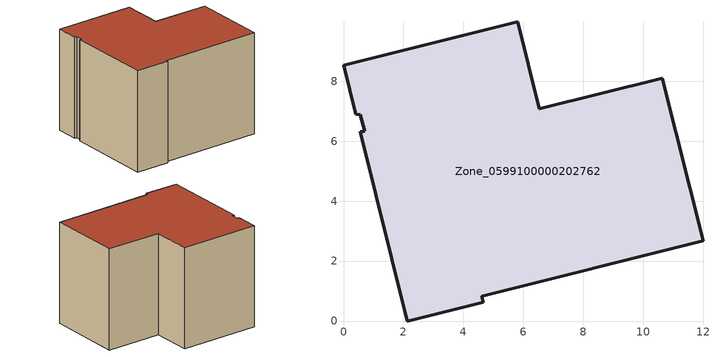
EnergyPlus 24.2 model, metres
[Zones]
Zone_0599100000202762
 floor ground (C_G): 0.41,6.89 0,8.53 5.82,9.98 6.54,7.09 10.64,8.11 12,2.68 4.61,0.82 4.66,0.63 2.13,0 0.55,6.31 0.71,6.33 0.56,6.88 z0
 wall outside (C_F): 4.61,0.82 12,2.68 10.64,8.11 6.54,7.09 5.82,9.98 0,8.53 0.41,6.89 0.56,6.88 0.71,6.33 0.55,6.31 2.13,0 4.66,0.63 4.61,0.82 z0:7.59
 roof outside (C_R): 0.56,6.88 0.71,6.33 0.55,6.31 2.13,0 4.66,0.63 4.61,0.82 12,2.68 10.64,8.11 6.54,7.09 5.82,9.98 0,8.53 0.41,6.89 z7.59
[BUILDING]
Pand.0599100000202762: North Axis=0; Terrain=City; Loads Convergence Tolerance Value=0.04; Temperature Convergence Tolerance Value=0.4; Solar Distribution=FullExterior; Maximum Number of Warmup Days=25; Minimum Number of Warmup Days=1
[Site:Location]
Rotterdam.The.Hague.AP_ZH_NLD Design_Conditions: Latitude=51.96; Longitude=4.45; Time Zone=1; Elevation=-4.5
[SITE:GROUNDTEMPERATURE:BUILDINGSURFACE]
18, 18, 18, 18, 18, 18, 18, 18, 18, 18, 18, 18
[MATERIAL] Thermal Absorptance=0.9; Solar Absorptance=0.7; Visible Absorptance=0.7
Name | Roughness | Thickness | Conductivity | Density | Specific Heat
G.TC.1975-1991 | MediumSmooth | 0.15 | 0.288461 | 540 | 1210
F.TC.1975-1991 | Rough | 0.3 | 0.230769 | 1920 | 840
R.TC.1975-1991 | MediumRough | 0.2 | 0.153846 | 1500 | 1000
[CONSTRUCTION]
C_G: G.TC.1975-1991
C_F: F.TC.1975-1991
C_R: R.TC.1975-1991
[ZONE]
Zone_0599100000202762: Type=1; Multiplier=1; Ceiling Height=Autocalculate; Volume=Autocalculate; Floor Area=autocalculate; Part of Total Floor Area=Yes
[ZONEINFILTRATION:DESIGNFLOWRATE]
Infil_Zone_0599100000202762: Zone or ZoneList or Space or SpaceList=Zone_0599100000202762; Schedule=AlwaysOn; Design Flow Rate Calculation Method=Flow/Area; Flow Rate per Floor Area=0.003; Constant Term Coefficient=1; Temperature Term Coefficient=0; Velocity Term Coefficient=0; Velocity Squared Term Coefficient=0
[HVACTEMPLATE:ZONE:IDEALLOADSAIRSYSTEM]
Zone_0599100000202762: Maximum Heating Supply Air Temperature=50; Minimum Cooling Supply Air Temperature=13; Maximum Heating Supply Air Humidity Ratio=0.0156; Minimum Cooling Supply Air Humidity Ratio=0.0077; Heating Limit=NoLimit; Cooling Limit=NoLimit; Dehumidification Control Type=ConstantSensibleHeatRatio; Cooling Sensible Heat Ratio=0.7; Dehumidification Setpoint=60; Humidification Control Type=None; Humidification Setpoint=30; Outdoor Air Method=None; Outdoor Air Flow Rate per Person=0.00944; Outdoor Air Flow Rate per Zone Floor Area=0; Outdoor Air Flow Rate per Zone=0; Demand Controlled Ventilation Type=None; Outdoor Air Economizer Type=NoEconomizer; Heat Recovery Type=None; Sensible Heat Recovery Effectiveness=0.7; Latent Heat Recovery Effectiveness=0.65
[ZONECONTROL:THERMOSTAT]
ThermostatControl_Zone_0599100000202762: Zone or ZoneList=Zone_0599100000202762; Control Type Schedule=DualSetpointControlType; Control 1=Thermostat_Zone_0599100000202762; Temperature Difference Between Cutout And Setpoint=0
[THERMOSTATSETPOINT:DUALSETPOINT]
Thermostat_Zone_0599100000202762: Heating Setpoint Temperature Schedule=HeatingSetpoint_Zone_0599100000202762; Cooling Setpoint Temperature Schedule=CoolingSetpoint_Zone_0599100000202762
[SCHEDULE:COMPACT]
HeatingSetpoint_Zone_0599100000202762: Through: 12/31, For: AllDays, Until: 24:00, 21
CoolingSetpoint_Zone_0599100000202762: Through: 12/31, For: AllDays, Until: 24:00, 24
DualSetpointControlType: Through: 12/31, For: AllDays, Until: 24:00, 4
AlwaysOn: Through: 12/31, For: AllDays, Until: 24:00, 1
